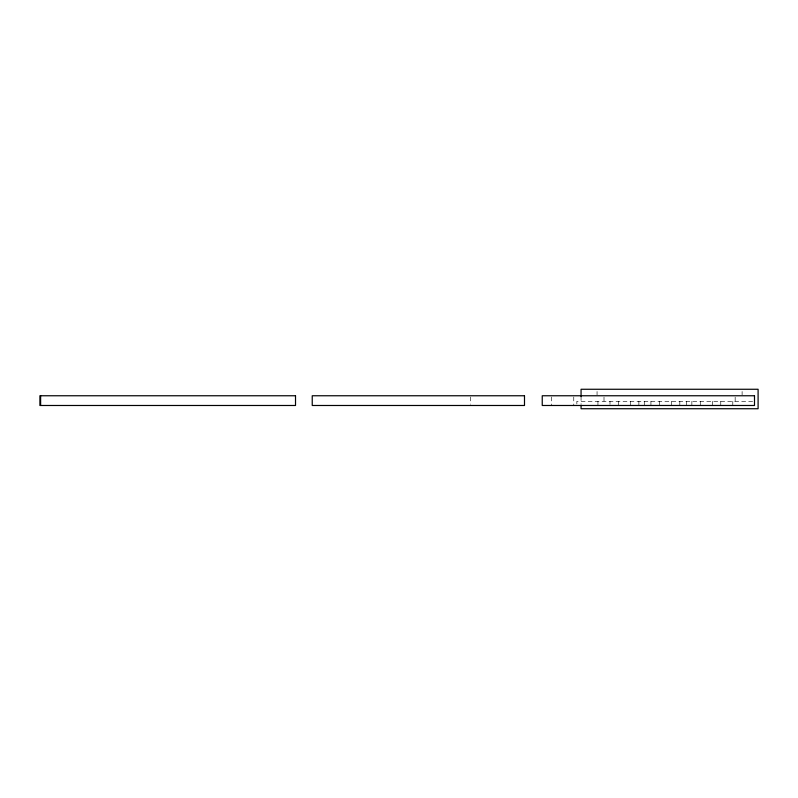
<?xml version="1.0" encoding="UTF-8"?>
<svg xmlns="http://www.w3.org/2000/svg" width="798" height="798" viewBox="0 0 798 798"><rect width="100%" height="100%" fill="white"/><g stroke="black" fill="none" stroke-linecap="round" stroke-linejoin="round"><path stroke-width="0.6" stroke-dasharray="3.99 2.99" d="M752.644 401.314L576.854 401.314L576.854 404.446M742.11 391.489L742.11 394.83M735.158 397.145L735.158 404.097M732.803 401.314L732.793 405.484M720.764 401.314L720.764 405.484M712.335 401.314L712.335 405.484M700.285 401.314L700.285 405.484M691.866 401.314L691.866 405.484M686.46 401.314L686.46 405.484M679.816 401.314L679.816 405.484M671.397 401.314L671.397 405.484M659.348 401.314L659.348 405.484M650.929 401.314L650.929 405.484M644.285 401.314L644.285 405.484M638.879 401.314L638.879 405.484M630.46 401.314L630.46 405.484M618.41 401.314L618.41 405.484M609.991 401.314L609.991 404.446M604.006 397.145L604.006 404.097M597.941 401.314L597.941 405.484M597.054 391.489L597.054 394.83M581.064 396.566L581.064 403.868M573.762 396.975L573.762 405.484M551.508 396.975L551.508 405.484M470.321 396.975L470.321 404.267"/><path stroke-width="1.2" d="M581.064 396.566L581.064 389.264L758.1 389.264L758.1 408.736L581.064 408.736L581.064 405.085M40.628 395.758L40.628 405.484M295.519 395.758L39.9 395.758L39.9 405.484L295.519 405.484L295.519 395.758M524.495 395.758L312.237 395.758L312.237 405.484L524.495 405.484L524.495 395.758M754.499 395.758L542.241 395.758L542.241 405.484L754.499 405.484L754.499 395.758"/></g></svg>
